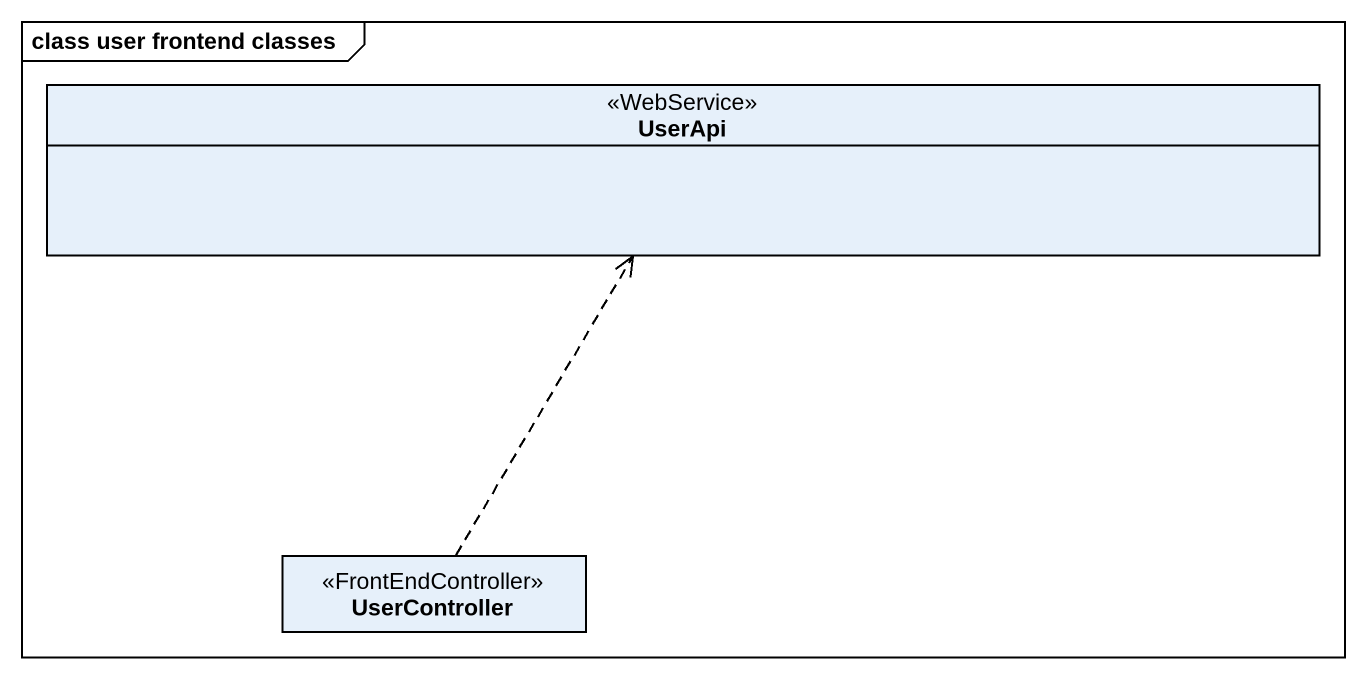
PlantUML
@startuml
mainframe class user frontend classes
hide circle
hide empty members
class UserApi <<WebService>>
class UserController <<FrontEndController>>
UserController .up.> UserApi
@enduml
